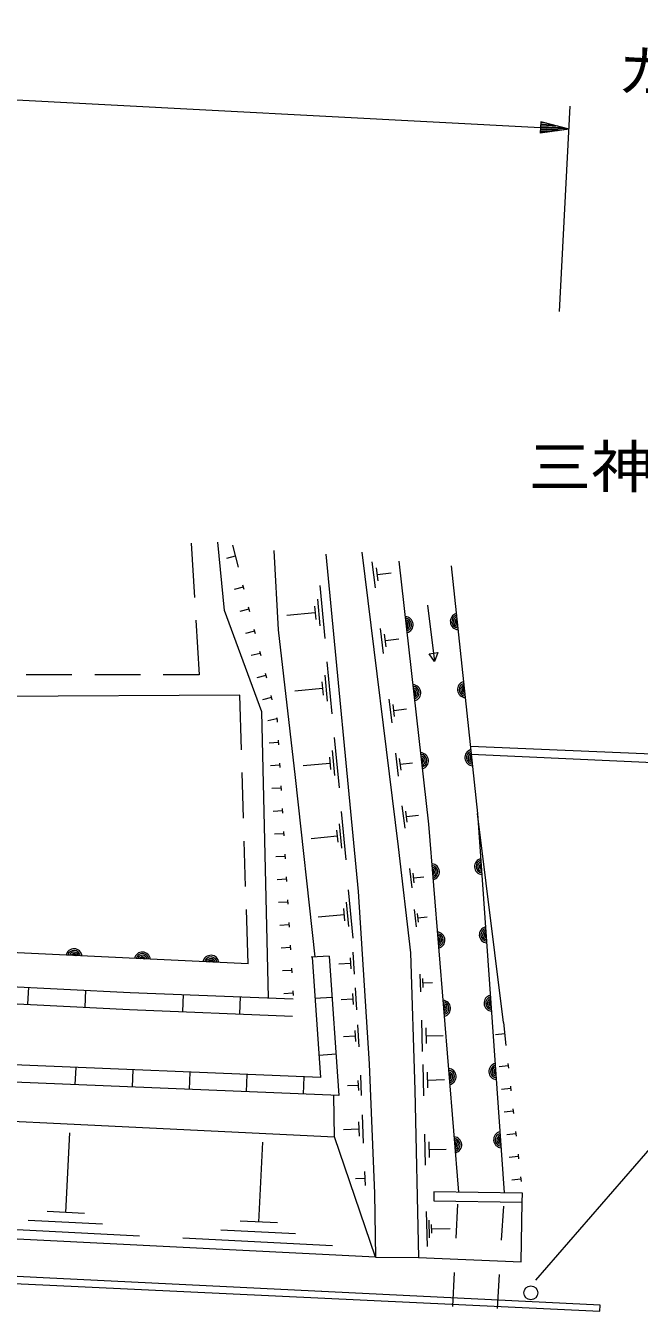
# Model space of a CAD drawing. Units: millimetres, scale not verified. Extents: x 40000 to 680000, y 20000 to 380000.
# Drawn here: x 130042 to 156911, y 290469 to 346798 of the extents above; entities that cross this region are included whole.
import ezdxf
from ezdxf.enums import TextEntityAlignment as Align

# ---------------------------------------------------------------- set-up
doc = ezdxf.new("R2010")
doc.units = ezdxf.units.MM
doc.header["$LTSCALE"] = 1000
for name, color, linetype, lineweight in [('M-BGD', 7, 'Continuous', 13), ('M-STR-HTXT', 7, 'Continuous', 13), ('M-STR-STRC', 7, 'Continuous', 13), ('M-STR-STRD', 7, 'Continuous', 13)]:
    doc.layers.add(name, color=color, linetype=linetype, lineweight=lineweight)
doc.styles.add('ＭＳ ゴシック', font='')
doc.styles.get('ＭＳ ゴシック').set_extended_font_data('MS Gothic')

msp = doc.modelspace()

# ---------------------------------------------------------------- linework, layer by layer
at = {"layer": 'M-BGD'}
for p, q in [((137283, 324132), (137431, 321743)), ((139095, 324042), (139342, 323073)), ((139219, 323558), (138831, 323459)), ((145360, 322167), (145219, 323309)), ((145477, 322471), (145407, 323042)), ((145442, 322757), (146051, 322832)), ((148675, 323127), (149832, 312283)), ((139540, 322298), (139590, 322104)), ((142915, 322265), (143138, 319943)), ((139565, 322201), (139177, 322102)), ((142816, 321670), (142927, 320509)), ((139812, 321232), (139425, 321133)), ((139788, 321329), (139837, 321135)), ((142689, 321365), (142744, 320784)), ((147634, 321414), (147944, 318933)), ((137493, 320745), (137642, 318355)), ((142717, 321074), (141478, 320956)), ((140060, 320263), (139672, 320165)), ((140035, 320360), (140084, 320167)), ((145713, 319292), (145579, 320388)), ((145826, 319584), (145758, 320132)), ((140282, 319391), (140332, 319198)), ((145792, 319858), (146376, 319930)), ((140307, 319295), (139919, 319196)), ((143235, 318929), (143454, 316643)), ((147712, 319282), (148084, 319329)), ((147944, 318933), (147712, 319282)), ((148084, 319329), (147944, 318933)), ((132062, 318352), (130062, 318351)), ((135062, 318354), (133062, 318353)), ((137642, 318355), (136062, 318354)), ((140554, 318326), (140167, 318227)), ((140530, 318422), (140579, 318229)), ((143137, 318343), (143247, 317200)), ((143040, 317757), (141821, 317640)), ((143012, 318042), (143067, 317471)), ((139418, 317458), (79590, 317189)), ((139491, 315073), (139418, 317458)), ((140802, 317357), (140414, 317258)), ((140777, 317454), (140826, 317260)), ((146087, 316251), (145959, 317296)), ((146194, 316529), (146130, 317052)), ((146162, 316791), (146720, 316859)), ((141037, 316433), (140650, 316334)), ((141024, 316485), (141050, 316382)), ((141050, 316382), (141056, 316288)), ((141102, 315489), (141114, 315290)), ((143554, 315605), (143764, 313406)), ((141108, 315390), (140709, 315366)), ((143460, 315041), (143565, 313942)), ((146374, 313916), (146250, 314924)), ((149517, 315233), (163061, 314655)), ((141166, 314391), (140766, 314368)), ((141160, 314491), (141172, 314291)), ((143366, 314477), (142193, 314365)), ((143339, 314752), (143392, 314203)), ((146477, 314185), (146415, 314688)), ((146446, 314436), (146984, 314503)), ((149555, 314876), (163077, 314262)), ((139582, 312074), (139521, 314073)), ((141224, 313393), (140824, 313370)), ((141218, 313493), (141229, 313293)), ((141281, 312395), (140882, 312371)), ((141276, 312494), (141287, 312295)), ((143863, 312373), (144067, 310249)), ((146654, 311642), (146534, 312613)), ((146753, 311901), (146693, 312386)), ((146723, 312143), (147241, 312207)), ((150962, 303116), (149832, 312283)), ((149832, 312283), (150997, 295652)), ((143657, 311549), (143707, 311018)), ((143773, 311829), (143875, 310767)), ((139673, 309076), (139613, 311075)), ((141339, 311396), (140940, 311373)), ((141334, 311496), (141345, 311296)), ((143682, 311284), (142549, 311175)), ((141397, 310398), (140998, 310375)), ((141391, 310498), (141403, 310298)), ((146963, 309022), (146865, 309863)), ((141455, 309400), (141056, 309376)), ((141449, 309499), (141461, 309300)), ((147050, 309245), (147002, 309666)), ((147026, 309456), (147475, 309508)), ((144164, 308936), (144368, 306812)), ((141513, 308401), (141114, 308378)), ((141507, 308501), (141519, 308301)), ((144074, 308392), (144175, 307330)), ((139777, 305690), (139704, 308076)), ((143983, 307847), (142850, 307738)), ((143957, 308112), (144008, 307582)), ((147160, 307320), (147072, 308073)), ((147238, 307520), (147195, 307896)), ((147216, 307708), (147618, 307754)), ((141571, 307403), (141171, 307380)), ((141565, 307503), (141577, 307303)), ((141623, 306504), (141634, 306305)), ((141629, 306405), (141229, 306381)), ((143329, 306031), (142548, 305986)), ((142581, 305978), (142952, 300707)), ((143329, 306031), (143759, 299923)), ((144255, 305956), (144285, 305472)), ((144369, 306205), (144430, 305238)), ((141687, 305406), (141287, 305383)), ((141681, 305506), (141692, 305306)), ((144270, 305714), (143754, 305681)), ((120716, 305143), (134619, 304443)), ((147343, 304461), (147319, 305245)), ((147442, 304661), (147430, 305053)), ((147436, 304857), (147854, 304870)), ((120678, 304394), (134585, 303694)), ((130164, 304668), (130127, 303919)), ((132661, 304542), (132624, 303793)), ((134619, 304443), (141759, 304156)), ((136940, 304350), (136910, 303601)), ((139438, 304250), (139408, 303500)), ((141744, 304408), (141345, 304385)), ((141739, 304508), (141750, 304308)), ((143456, 304224), (142708, 304171)), ((144354, 304390), (144384, 303906)), ((144467, 304640), (144528, 303672)), ((134585, 303694), (141729, 303407)), ((144369, 304148), (143853, 304115)), ((147420, 301854), (147388, 303223)), ((150962, 303116), (151072, 302122)), ((144471, 302527), (143955, 302495)), ((144456, 302769), (144486, 302286)), ((144569, 303019), (144630, 302052)), ((147594, 302201), (147579, 302885)), ((147586, 302543), (148316, 302560)), ((151017, 302619), (150620, 302575)), ((143632, 301730), (142884, 301677)), ((142952, 300707), (128195, 301318)), ((132213, 300401), (132244, 301150)), ((134711, 300297), (134742, 301047)), ((137209, 300194), (137240, 300943)), ((139707, 300090), (139738, 300840)), ((144699, 300810), (144736, 299929)), ((147480, 299913), (147449, 301282)), ((147655, 300260), (147639, 300944)), ((151172, 301228), (150774, 301183)), ((151161, 301327), (151183, 301128)), ((143759, 299923), (128161, 300569)), ((142205, 299987), (142236, 300736)), ((144600, 300364), (144130, 300344)), ((144591, 300584), (144610, 300144)), ((147647, 300602), (148377, 300618)), ((151282, 300234), (150884, 300189)), ((151271, 300333), (151293, 300134)), ((151392, 299240), (150995, 299196)), ((151381, 299339), (151403, 299140)), ((144619, 298763), (144646, 298137)), ((144773, 299083), (144826, 297831)), ((131798, 294801), (131973, 298282)), ((144632, 298450), (143965, 298421)), ((147554, 296866), (147522, 298234)), ((151503, 298246), (151105, 298202)), ((151492, 298345), (151514, 298146)), ((140245, 294379), (140421, 297872)), ((147728, 297212), (147713, 297896)), ((147721, 297554), (148450, 297571)), ((151613, 297252), (151216, 297208)), ((151602, 297351), (151624, 297153)), ((144878, 296599), (144905, 295977)), ((151713, 296357), (151735, 296159)), ((144892, 296288), (144477, 296270)), ((151724, 296258), (151326, 296214)), ((148887, 293669), (148958, 295168)), ((151741, 292634), (151786, 295248)), ((132614, 294760), (130982, 294842)), ((147635, 293310), (147600, 294835)), ((150881, 293580), (150973, 295077)), ((135018, 293766), (128491, 294094)), ((133408, 294283), (130144, 294448)), ((141064, 294338), (139427, 294420)), ((147728, 293694), (147711, 294456)), ((147826, 293887), (147817, 294268)), ((147821, 294077), (148635, 294096)), ((143476, 293341), (136927, 293670)), ((141861, 293860), (138586, 294025)), ((145365, 292846), (147247, 292822)), ((147247, 292822), (151741, 292634)), ((148747, 290673), (148817, 292171)), ((150697, 290585), (150789, 292083))]:
    msp.add_line(p, q, dxfattribs=at)
for points in [[(140678, 304200), (140378, 316732), (138754, 321172), (138449, 324168)], [(142724, 305996), (141849, 313853), (141113, 320329), (140916, 323809)], [(143185, 323639), (144602, 308857), (145078, 301313), (145320, 295635), (145365, 292846)], [(144764, 323737), (146351, 310821), (146890, 306175), (147078, 300156), (147247, 292822)], [(149005, 295684), (147688, 311808), (146396, 323343)], [(139777, 305690), (85582, 308273), (65046, 309332)], [(64696, 302083), (79267, 301295), (95484, 300470), (117146, 299402), (143571, 298120)], [(145365, 292846), (143571, 298120), (143535, 299914)], [(145365, 292846), (101476, 295052), (77581, 296236), (64445, 296880)]]:
    msp.add_lwpolyline(points, dxfattribs=at)
msp.add_lwpolyline([(147907, 295310), (151786, 295248), (151792, 295639), (147913, 295702)], close=True, dxfattribs=at)
for centre, radius, start, end in [((146654, 320550), 354, 285.1865, 87.5917), ((146654, 320550), 283, 287.4105, 85.3676), ((146654, 320550), 212, 291.1569, 81.6213), ((146654, 320550), 142, 298.8686, 73.9096), ((146654, 320550), 100, 309.1863, 63.5919), ((148989, 320694), 354, 104.8878, 267.293), ((148989, 320694), 283, 107.1119, 265.0689), ((148989, 320694), 212, 110.8582, 261.3226), ((148989, 320694), 142, 118.5699, 253.6109), ((148989, 320694), 100, 128.8876, 243.2932), ((146988, 317569), 354, 285.1865, 87.5917), ((146988, 317569), 283, 287.4105, 85.3676), ((146988, 317569), 212, 291.1569, 81.6213), ((146988, 317569), 142, 298.8686, 73.9096), ((149307, 317711), 354, 104.8878, 267.293), ((149307, 317711), 283, 107.1119, 265.0689), ((149307, 317711), 212, 110.8582, 261.3226), ((149307, 317711), 142, 118.5699, 253.6109), ((149307, 317711), 100, 128.8876, 243.2932), ((146988, 317569), 100, 309.1863, 63.5919), ((147322, 314588), 354, 285.1865, 87.5917), ((149625, 314728), 354, 104.8878, 267.293), ((149625, 314728), 283, 107.1119, 265.0689), ((149625, 314728), 212, 110.8582, 261.3226), ((147322, 314588), 283, 287.4105, 85.3676), ((147322, 314588), 212, 291.1569, 81.6213), ((147322, 314588), 142, 298.8686, 73.9096), ((147322, 314588), 100, 309.1863, 63.5919), ((149625, 314728), 142, 118.5699, 253.6109), ((149625, 314728), 100, 128.8876, 243.2932), ((147804, 309721), 354, 283.4682, 85.8733), ((147804, 309721), 283, 285.6922, 83.6493), ((147804, 309721), 212, 289.4385, 79.903), ((147804, 309721), 142, 297.1503, 72.1912), ((150049, 309957), 354, 102.804, 265.2092), ((150049, 309957), 283, 105.0281, 262.9852), ((150049, 309957), 212, 108.7744, 259.2389), ((150049, 309957), 142, 116.4861, 251.5271), ((150049, 309957), 100, 126.8038, 241.2095), ((147804, 309721), 100, 307.4679, 61.8736), ((148048, 306731), 354, 283.4682, 85.8733), ((148048, 306731), 283, 285.6922, 83.6493), ((150259, 306964), 354, 102.804, 265.2092), ((150259, 306964), 283, 105.0281, 262.9852), ((150259, 306964), 212, 108.7744, 259.2389), ((150259, 306964), 142, 116.4861, 251.5271), ((150259, 306964), 100, 126.8038, 241.2095), ((148048, 306731), 212, 289.4385, 79.903), ((148048, 306731), 142, 297.1503, 72.1912), ((148048, 306731), 100, 307.4679, 61.8736), ((132154, 305999), 354, 6.0684, 168.4736), ((132154, 305999), 283, 8.2924, 166.2495), ((132154, 305999), 212, 12.0388, 162.5032), ((132154, 305999), 142, 19.7505, 154.7915), ((132154, 305999), 100, 30.0681, 144.4738), ((135151, 305856), 354, 6.0684, 168.4736), ((135151, 305856), 283, 8.2924, 166.2495), ((135151, 305856), 212, 12.0388, 162.5032), ((135151, 305856), 142, 19.7505, 154.7915), ((135151, 305856), 100, 30.0681, 144.4738), ((138148, 305714), 354, 6.0684, 168.4736), ((138148, 305714), 283, 8.2924, 166.2495), ((138148, 305714), 212, 12.0388, 162.5032), ((138148, 305714), 142, 19.7505, 154.7915), ((138148, 305714), 100, 30.0681, 144.4738), ((150468, 303971), 354, 102.804, 265.2092), ((150468, 303971), 283, 105.0281, 262.9852), ((148293, 303741), 354, 283.4682, 85.8733), ((148293, 303741), 283, 285.6922, 83.6493), ((148293, 303741), 212, 289.4385, 79.903), ((148293, 303741), 142, 297.1503, 72.1912), ((148293, 303741), 100, 307.4679, 61.8736), ((150468, 303971), 212, 108.7744, 259.2389), ((150468, 303971), 142, 116.4861, 251.5271), ((150468, 303971), 100, 126.8038, 241.2095), ((148537, 300751), 354, 283.4682, 85.8733), ((148537, 300751), 283, 285.6922, 83.6493), ((148537, 300751), 212, 289.4385, 79.903), ((148537, 300751), 142, 297.1503, 72.1912), ((148537, 300751), 100, 307.4679, 61.8736), ((150678, 300979), 354, 102.804, 265.2092), ((150678, 300979), 283, 105.0281, 262.9852), ((150678, 300979), 212, 108.7744, 259.2389), ((150678, 300979), 142, 116.4861, 251.5271), ((150678, 300979), 100, 126.8038, 241.2095), ((148781, 297761), 354, 283.4682, 85.8733), ((148781, 297761), 283, 285.6922, 83.6493), ((150887, 297986), 354, 102.804, 265.2092), ((150887, 297986), 283, 105.0281, 262.9852), ((150887, 297986), 212, 108.7744, 259.2389), ((150887, 297986), 142, 116.4861, 251.5271), ((150887, 297986), 100, 126.8038, 241.2095), ((148781, 297761), 212, 289.4385, 79.903), ((148781, 297761), 142, 297.1503, 72.1912), ((148781, 297761), 100, 307.4679, 61.8736)]:
    msp.add_arc(centre, radius, start, end, dxfattribs=at)
at = {"layer": 'M-STR-HTXT'}
for p, q in [((67973, 346798), (152590, 342337)), ((153417, 334283), (153891, 343270)), ((152603, 342587), (152577, 342088)), ((152598, 342487), (153097, 342461)), ((152850, 342524), (152601, 342537)), ((153838, 342272), (152603, 342587)), ((153838, 342272), (152577, 342088)), ((152829, 342124), (152580, 342138)), ((152582, 342188), (153082, 342161)), ((153334, 342198), (152585, 342238)), ((152588, 342287), (153586, 342235)), ((153838, 342272), (152590, 342337)), ((152593, 342387), (153591, 342335)), ((153344, 342398), (152595, 342437))]:
    msp.add_line(p, q, dxfattribs=at)
at = {"layer": 'M-STR-STRC'}
msp.add_line((152384, 291832), (199775, 346529), dxfattribs=at)
msp.add_circle((152159, 291276), 305, dxfattribs=at)
at = {"layer": 'M-STR-STRD'}
for p, q in [((130799, 291933), (64362, 295183)), ((155203, 290740), (130799, 291933)), ((155187, 290469), (155203, 290740))]:
    msp.add_line(p, q, dxfattribs=at)
msp.add_lwpolyline([(64347, 294855), (102911, 292917), (130798, 291626), (155187, 290469)], dxfattribs=at)

# ---------------------------------------------------------------- texts
at = {"layer": 'M-BGD', "style": 'ＭＳ ゴシック', "width": 1.1}
msp.add_text('三神社', height=1833, dxfattribs=at).set_placement((156182, 326007), align=Align.BOTTOM_CENTER)
at = {"layer": 'M-STR-HTXT', "style": 'ＭＳ ゴシック'}
msp.add_text('ガードパイプ  L=7.0', height=1833, rotation=357.166, dxfattribs=at).set_placement((167787, 342826), align=Align.BOTTOM_CENTER)

doc.saveas('drawing.dxf')
